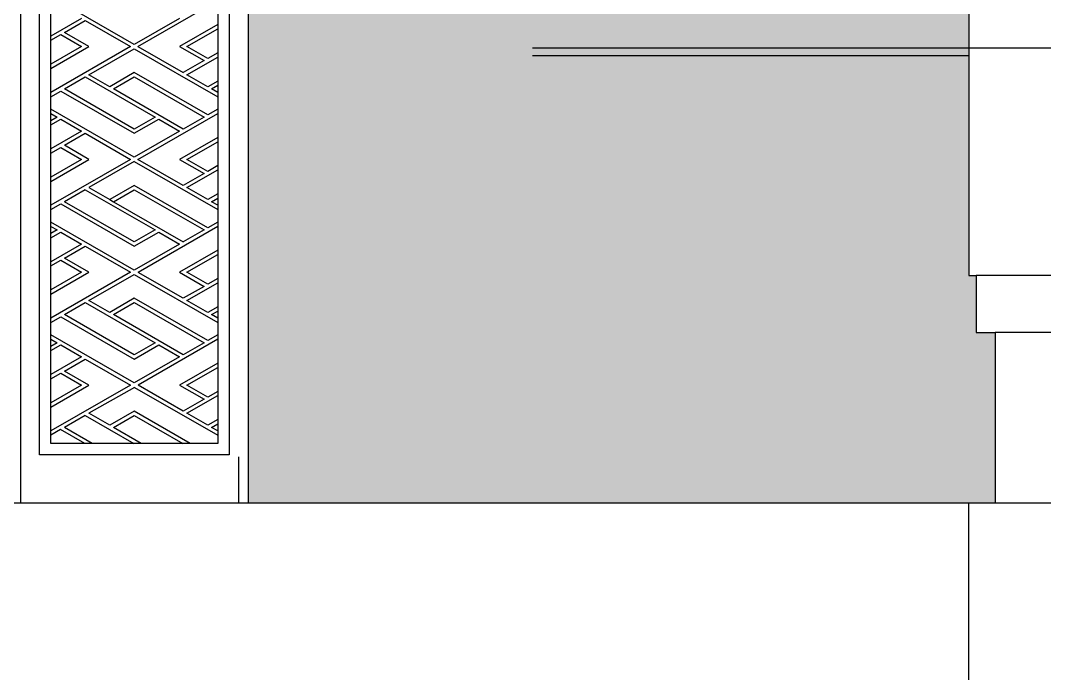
# Model space of a CAD drawing. Extents: x -59851 to 653804, y -249523 to 437614.
# Drawn here: x 321649 to 324349, y 364139 to 365860 of the extents above; entities that cross this region are included whole.
import ezdxf

# ---------------------------------------------------------------- set-up
doc = ezdxf.new("R2010")
doc.units = 0
doc.header["$LTSCALE"] = 1000
doc.header["$MEASUREMENT"] = 0
for name, color, linetype in [('_TCH_BOUNDARY', 7, 'Continuous'), ('A-材质分割线（横向）', 252, 'Continuous'), ('A-材质分割线（竖向）', 8, 'Continuous'), ('DOTE', 16, 'Continuous'), ('ELE-2', 31, 'Continuous'), ('LABEL_PM', 7, 'Continuous'), ('PUB_HATCH', 8, 'Continuous'), ('WINDOW', 4, 'Continuous'), ('成品线脚', 151, 'Continuous')]:
    doc.layers.add(name, color=color, linetype=linetype)

# ---------------------------------------------------------------- blocks, each defined once
blk = doc.blocks.new('jjjgapbhn')
blk.add_wipeout([(114248.5, 288135), (114148.5, 288135), (114148.5, 288385), (121148.5, 288385), (121148.5, 288135), (121048.5, 288135), (121048.5, 284285), (121068.5, 284285), (121068.5, 284135), (121118.5, 284135), (121118.5, 283685), (114178.5, 283685), (114178.5, 284135), (114228.5, 284135), (114228.5, 284285), (114248.5, 284285)]).dxf.layer = 'LABEL_PM'
at = {"layer": '_TCH_BOUNDARY'}
blk.add_lwpolyline([(114248.5, 288135), (114148.5, 288135), (114148.5, 288385), (121148.5, 288385), (121148.5, 288135), (121048.5, 288135), (121048.5, 284285), (121068.5, 284285), (121068.5, 284135), (121118.5, 284135), (121118.5, 283685), (114178.5, 283685), (114178.5, 284135), (114228.5, 284135), (114228.5, 284285), (114248.5, 284285)], close=True, dxfattribs=at)
blk = doc.blocks.new('mentoupb')
blk.add_wipeout([(93177.7, 274685.5), (93077.7, 274685.5), (93077.7, 274935.5), (100077.7, 274935.5), (100077.7, 274685.5), (99977.7, 274685.5), (99977.7, 270835.5), (99997.7, 270835.5), (99997.7, 270685.5), (100047.7, 270685.5), (100047.7, 270235.5), (93107.7, 270235.5), (93107.7, 270685.5), (93157.7, 270685.5), (93157.7, 270835.5), (93177.7, 270835.5)]).dxf.layer = 'A-材质分割线（横向）'
at = {"layer": '_TCH_BOUNDARY'}
blk.add_lwpolyline([(93177.7, 274685.5), (93077.7, 274685.5), (93077.7, 274935.5), (100077.7, 274935.5), (100077.7, 274685.5), (99977.7, 274685.5), (99977.7, 270835.5), (99997.7, 270835.5), (99997.7, 270685.5), (100047.7, 270685.5), (100047.7, 270235.5), (93107.7, 270235.5), (93107.7, 270685.5), (93157.7, 270685.5), (93157.7, 270835.5), (93177.7, 270835.5)], close=True, dxfattribs=at)
blk = doc.blocks.new("jfdasjkj'")
at = {"layer": 'WINDOW'}
for p, q in [((-66030.5, 163453.7), (-66030.5, 160953.5)), ((-65430.5, 163453.8), (-65430.5, 160953.5))]:
    blk.add_line(p, q, dxfattribs=at)
for points in [[(-68430.5, 163953.5), (-65430.5, 163953.5), (-65430.5, 160953.5), (-68430.5, 160953.5)], [(-65980.5, 163376.3), (-65480.5, 163376.3), (-65480.5, 161081), (-65980.5, 161081)], [(-65950.5, 163346.3), (-65510.5, 163346.3), (-65510.5, 161111), (-65950.5, 161111)], [(-65950.5, 163346.3), (-65510.5, 163346.3), (-65510.5, 161111), (-65950.5, 161111)]]:
    blk.add_lwpolyline(points, close=True, dxfattribs=at)
at = {"layer": '成品线脚'}
for p, q in [((-65980.5, 161081), (-65980.5, 163376.3)), ((-65480.5, 163376.3), (-65480.5, 161081))]:
    blk.add_line(p, q, dxfattribs=at)
at = {"layer": '成品线脚', "color": 8}
for p, q in [((-65730.5, 162162.5), (-65950.5, 162289)), ((-65720.7, 162156.8), (-65510.5, 162277.8)), ((-65869.5, 162231.2), (-65950.5, 162184.6)), ((-65914.5, 162194), (-65859.7, 162225.5)), ((-65859.7, 162225.5), (-65740.3, 162156.8)), ((-65611.1, 162231.2), (-65730.5, 162162.5)), ((-65849.9, 162156.8), (-65914.5, 162194)), ((-65510.5, 162214.7), (-65611.1, 162156.8)), ((-65591.5, 162156.8), (-65510.5, 162203.4)), ((-65950.5, 162173.3), (-65924.3, 162188.4)), ((-65924.3, 162188.4), (-65869.5, 162156.8)), ((-65950.5, 162099), (-65849.9, 162156.8)), ((-65740.3, 162156.8), (-65950.5, 162035.9)), ((-65869.5, 162156.8), (-65950.5, 162110.2)), ((-65849.9, 162082.5), (-65730.5, 162151.2)), ((-65730.5, 162151.2), (-65510.5, 162024.6)), ((-65720.7, 162156.8), (-65601.3, 162088.1)), ((-65611.1, 162156.8), (-65546.5, 162119.7)), ((-65536.7, 162125.3), (-65591.5, 162156.8)), ((-65510.5, 162140.4), (-65536.7, 162125.3)), ((-65546.5, 162119.7), (-65601.3, 162088.1)), ((-65591.5, 162082.5), (-65510.5, 162129.1)), ((-65795.1, 162050.9), (-65849.9, 162082.5)), ((-65730.5, 162088.1), (-65795.1, 162050.9)), ((-65536.7, 161976.6), (-65730.5, 162088.1)), ((-65536.7, 162050.9), (-65591.5, 162082.5)), ((-65914.5, 162045.3), (-65859.7, 162076.9)), ((-65859.7, 162076.9), (-65675.7, 161971)), ((-65785.3, 162045.3), (-65730.5, 162076.9)), ((-65730.5, 162076.9), (-65546.5, 161971)), ((-65510.5, 162066), (-65536.7, 162050.9)), ((-65526.9, 162045.3), (-65510.5, 162054.7)), ((-65950.5, 162024.6), (-65924.3, 162039.7)), ((-65924.3, 162039.7), (-65730.5, 161928.2)), ((-65730.5, 161939.4), (-65914.5, 162045.3)), ((-65601.3, 161939.4), (-65785.3, 162045.3)), ((-65510.5, 162035.9), (-65526.9, 162045.3)), ((-65730.5, 161865.1), (-65950.5, 161991.7)), ((-65950.5, 161980.4), (-65934.1, 161971)), ((-65720.7, 161859.5), (-65510.5, 161980.4)), ((-65510.5, 161991.7), (-65536.7, 161976.6)), ((-65934.1, 161971), (-65950.5, 161961.5)), ((-65950.5, 161950.3), (-65924.3, 161965.3)), ((-65924.3, 161965.3), (-65869.5, 161933.8)), ((-65675.7, 161971), (-65730.5, 161939.4)), ((-65730.5, 161928.2), (-65665.9, 161965.3)), ((-65665.9, 161965.3), (-65611.1, 161933.8)), ((-65546.5, 161971), (-65601.3, 161939.4)), ((-65869.5, 161933.8), (-65950.5, 161887.2)), ((-65914.5, 161896.6), (-65859.7, 161928.2)), ((-65859.7, 161928.2), (-65740.3, 161859.5)), ((-65611.1, 161933.8), (-65730.5, 161865.1)), ((-65849.9, 161859.5), (-65914.5, 161896.6)), ((-65510.5, 161917.3), (-65611.1, 161859.5)), ((-65591.5, 161859.5), (-65510.5, 161906.1)), ((-65950.5, 161875.9), (-65924.3, 161891)), ((-65924.3, 161891), (-65869.5, 161859.5)), ((-65950.5, 161801.6), (-65849.9, 161859.5)), ((-65740.3, 161859.5), (-65950.5, 161738.5)), ((-65869.5, 161859.5), (-65950.5, 161812.9)), ((-65730.5, 161853.8), (-65849.9, 161785.1)), ((-65730.5, 161853.8), (-65510.5, 161727.3)), ((-65601.3, 161790.8), (-65720.7, 161859.5)), ((-65611.1, 161859.5), (-65546.5, 161822.3)), ((-65536.7, 161827.9), (-65591.5, 161859.5)), ((-65510.5, 161843), (-65536.7, 161827.9)), ((-65546.5, 161822.3), (-65601.3, 161790.8)), ((-65591.5, 161785.1), (-65510.5, 161831.7)), ((-65849.9, 161785.1), (-65795.1, 161753.6)), ((-65730.5, 161790.8), (-65795.1, 161753.6)), ((-65536.7, 161679.2), (-65730.5, 161790.8)), ((-65536.7, 161753.6), (-65591.5, 161785.1)), ((-65859.7, 161779.5), (-65914.5, 161748)), ((-65859.7, 161779.5), (-65675.7, 161673.6)), ((-65785.3, 161748), (-65730.5, 161779.5)), ((-65730.5, 161779.5), (-65546.5, 161673.6)), ((-65510.5, 161768.7), (-65536.7, 161753.6)), ((-65526.9, 161748), (-65510.5, 161757.4)), ((-65950.5, 161727.3), (-65924.3, 161742.3)), ((-65924.3, 161742.3), (-65730.5, 161630.8)), ((-65730.5, 161642.1), (-65914.5, 161748)), ((-65795.1, 161753.6), (-65785.3, 161748)), ((-65785.3, 161748), (-65601.3, 161642.1)), ((-65510.5, 161738.5), (-65526.9, 161748)), ((-65730.5, 161567.7), (-65950.5, 161694.3)), ((-65950.5, 161683.1), (-65934.1, 161673.6)), ((-65510.5, 161682.9), (-65720.2, 161561.6)), ((-65510.5, 161694.3), (-65536.7, 161679.2)), ((-65934.1, 161673.6), (-65950.5, 161664.2)), ((-65950.5, 161652.9), (-65924.3, 161668)), ((-65924.3, 161668), (-65869.5, 161636.4)), ((-65675.7, 161673.6), (-65730.5, 161642.1)), ((-65730.5, 161630.8), (-65665.9, 161668)), ((-65665.9, 161668), (-65611.1, 161636.4)), ((-65546.5, 161673.6), (-65601.3, 161642.1)), ((-65869.5, 161636.4), (-65950.5, 161589.8)), ((-65914.5, 161599.3), (-65859.7, 161630.8)), ((-65859.7, 161630.8), (-65740.3, 161562.1)), ((-65611.1, 161636.4), (-65730.5, 161567.7)), ((-65849.9, 161562.1), (-65914.5, 161599.3)), ((-65510.5, 161620), (-65611.1, 161562.1)), ((-65591.5, 161562.1), (-65510.5, 161608.7)), ((-65950.5, 161578.6), (-65924.3, 161593.6)), ((-65924.3, 161593.6), (-65869.5, 161562.1)), ((-65950.5, 161504.2), (-65849.9, 161562.1)), ((-65740.3, 161562.1), (-65950.5, 161441.2)), ((-65869.5, 161562.1), (-65950.5, 161515.5)), ((-65849.9, 161487.8), (-65730.5, 161556.5)), ((-65730.5, 161556.5), (-65510.5, 161429.9)), ((-65729.8, 161556.1), (-65730, 161556)), ((-65601.3, 161493.4), (-65720.2, 161561.6)), ((-65611.1, 161562.1), (-65546.5, 161524.9)), ((-65536.7, 161530.6), (-65591.5, 161562.1)), ((-65510.5, 161545.6), (-65536.7, 161530.6)), ((-65546.5, 161524.9), (-65601.3, 161493.4)), ((-65591.5, 161487.8), (-65510.5, 161534.4)), ((-65795.1, 161456.2), (-65849.9, 161487.8)), ((-65730.5, 161493.4), (-65795.1, 161456.2)), ((-65536.7, 161381.9), (-65730.5, 161493.4)), ((-65536.7, 161456.2), (-65591.5, 161487.8)), ((-65914.5, 161450.6), (-65859.7, 161482.1)), ((-65859.7, 161482.1), (-65675.7, 161376.3)), ((-65785.3, 161450.6), (-65730.5, 161482.1)), ((-65730.5, 161482.1), (-65546.5, 161376.3)), ((-65510.5, 161471.3), (-65536.7, 161456.2)), ((-65526.9, 161450.6), (-65510.5, 161460)), ((-65950.5, 161429.9), (-65924.3, 161445)), ((-65924.3, 161445), (-65730.5, 161333.5)), ((-65730.5, 161344.7), (-65914.5, 161450.6)), ((-65601.3, 161344.7), (-65785.3, 161450.6)), ((-65510.5, 161441.2), (-65526.9, 161450.6)), ((-65730.5, 161270.4), (-65950.5, 161397)), ((-65950.5, 161385.7), (-65934.1, 161376.3)), ((-65510.5, 161385.6), (-65720.2, 161264.3)), ((-65510.5, 161397), (-65536.7, 161381.9)), ((-65934.1, 161376.3), (-65950.5, 161366.8)), ((-65950.5, 161355.6), (-65924.3, 161370.6)), ((-65924.3, 161370.6), (-65869.5, 161339.1)), ((-65675.7, 161376.3), (-65730.5, 161344.7)), ((-65730.5, 161333.5), (-65665.9, 161370.6)), ((-65665.9, 161370.6), (-65611.1, 161339.1)), ((-65546.5, 161376.3), (-65601.3, 161344.7)), ((-65869.5, 161339.1), (-65950.5, 161292.5)), ((-65914.5, 161301.9), (-65859.7, 161333.5)), ((-65859.7, 161333.5), (-65740.3, 161264.7)), ((-65611.1, 161339.1), (-65730.5, 161270.4)), ((-65849.9, 161264.7), (-65914.5, 161301.9)), ((-65510.5, 161322.6), (-65611.1, 161264.7)), ((-65591.5, 161264.7), (-65510.5, 161311.4)), ((-65950.5, 161281.2), (-65924.3, 161296.3)), ((-65924.3, 161296.3), (-65869.5, 161264.7)), ((-65869.5, 161264.7), (-65950.5, 161218.1)), ((-65950.5, 161206.9), (-65849.9, 161264.7)), ((-65740.3, 161264.7), (-65950.5, 161143.8)), ((-65730, 161258.6), (-65849.9, 161190.4)), ((-65730, 161258.6), (-65510.5, 161132.5)), ((-65601.3, 161196), (-65720.2, 161264.3)), ((-65611.1, 161264.7), (-65546.5, 161227.6)), ((-65536.7, 161233.2), (-65591.5, 161264.7)), ((-65510.5, 161248.3), (-65536.7, 161233.2)), ((-65546.5, 161227.6), (-65601.3, 161196)), ((-65591.5, 161190.4), (-65510.5, 161237)), ((-65795.1, 161158.9), (-65849.9, 161190.4)), ((-65730.5, 161196), (-65795.1, 161158.9)), ((-65582.7, 161111), (-65730.5, 161196)), ((-65536.7, 161158.9), (-65591.5, 161190.4)), ((-65859.7, 161184.8), (-65914.8, 161153.4)), ((-65859.7, 161184.8), (-65731.5, 161111)), ((-65785.3, 161153.2), (-65730.5, 161184.8)), ((-65730.5, 161184.8), (-65602.3, 161111)), ((-65510.5, 161173.9), (-65536.7, 161158.9)), ((-65924.7, 161147.8), (-65950.5, 161133.1)), ((-65860.7, 161111), (-65924.7, 161147.8)), ((-65841.2, 161111), (-65914.8, 161153.4)), ((-65711.9, 161111), (-65785.3, 161153.2)), ((-65526.9, 161153.2), (-65510.5, 161162.7)), ((-65510.5, 161143.8), (-65526.9, 161153.2)), ((-65841.2, 161111), (-65860.7, 161111)), ((-65731.5, 161111), (-65841.2, 161111)), ((-65711.9, 161111), (-65731.5, 161111)), ((-65602.3, 161111), (-65711.9, 161111)), ((-65582.7, 161111), (-65602.3, 161111)), ((-65480.5, 161081), (-65980.5, 161081))]:
    blk.add_line(p, q, dxfattribs=at)
blk = doc.blocks.new('mentoudong')
at = {"layer": 'PUB_HATCH'}
h = blk.add_hatch(dxfattribs=at)
h.set_pattern_fill('大理石', color=8, scale=150)
h.set_pattern_definition([(41.987212, (29188.43, 23133.25), (899.999987, 675.000015), [14.4146, -3012.6508]), (68.19859, (28974.14, 23110.75), (450, 1350), [51.9284, -3583.0579]), (60.945396, (28963.43, 23085.03), (449.99997, 675.000019), [22.0621, -4610.9713]), (90, (28974.14, 23104.3), (450, -3e-14), [6.4286, -668.5714]), (71.56505, (29184.14, 23120.4), (9e-07, 675), [13.5526, -1409.4723]), (171.469234, (29184.14, 23120.39), (-449.999999, 4e-06), [21.6683, -4528.6749]), (79.215702, (29154.14, 23078.604), (450.000002, 2700.000001), [45.8091, -4764.1415]), (62.132996, (28815.57, 23284.318), (1799.9999781, 3375.0000132), [105.4419, -22037.34735]), (0, (28822.05, 23383.3), (0, 675), [0, -450]), (64.983107, (29113.428, 23506.104), (900.0000023, 2024.9999986), [70.9412, -7377.8841]), (81.4391104, (29286.999, 23239.318), (899.99999845, 6074.9999617), [100.7656, -21060.0027]), (82.874984, (29038.428, 23300.39), (449.999973, 3375.0000034), [51.8288, -10832.2191]), (76.75948, (28993.428, 23158.96), (450.0000044, 2024.9999984), [112.2702, -11676.0978]), (0, (28923.3, 23159.3), (0, 675), [0, -450]), (0, (28930.5, 23152.06), (0, 675), [0, -450]), (0, (28981.1, 23188.2), (0, 675), [0, -450]), (0, (28966.66, 23267.7), (0, 675), [0, -450]), (59.036243, (29019.142, 23268.247), (449.999964, 675.0000194), [37.4847, -7834.3002]), (0, (29038.4, 23299.14), (0, 675), [0, -450]), (0, (28981.1, 23274.9), (0, 675), [0, -450]), (0, (29002.8, 23318.25), (0, 675), [0, -450]), (0, (28981.1, 23253.2), (0, 675), [0, -450]), (50.19443, (29242, 23207.175), (450, 675), [16.7363, -3497.8761]), (90, (29242, 23187.9), (450, -3e-14), [19.2857, -655.7143]), (43.66778, (29218.428, 23165.39), (1350.000001, 1349.9999974), [32.5862, -6810.5214]), (90, (29218.43, 23158.96), (450, -3e-14), [6.4286, -668.5714]), (39.80557, (29199.14, 23142.89), (899.999979, 675.000027), [25.1044, -5246.8141]), (0, (29132.96, 23188.2), (0, 675), [0, -450]), (0, (29243, 23208.6), (0, 675), [0, -450]), (0, (29243, 23208.6), (0, 675), [0, -450]), (29.357753, (29252.71, 23220.03), (1349.999997, 675.000004), [39.3376, -4091.1133]), (0, (29241.4, 23253.2), (0, 675), [0, -450]), (146.309932, (29113.43, 23506.104), (-900.000006, 674.999988), [46.3571, -4821.1371]), (8.130102, (29064.142, 23416.104), (4499.9999683, 674.999996), [45.4569, -9500.4846]), (47.862405, (28963.428, 23403.247), (1800.0000008, 2024.9999981), [60.6849, -12683.13705]), (14.620874, (28864.856, 23377.532), (2699.9999926, 675.0000282), [101.8703, -10594.5075]), (0, (28901.6, 23419.4), (0, 675), [0, -450]), (18.43495, (29044.856, 23351.82), (1800, 674.999998), [20.3289, -4248.7459]), (16.699244, (29064.14, 23358.25), (449.99999, 4e-05), [11.186, -2337.8829]), (101.093723, (29074.856, 23361.46), (-900.0000079, 4724.9999558), [55.6834, -11637.8244]), (0, (29017.3, 23390.5), (0, 675), [0, -450]), (0, (29063.9, 23417.4), (0, 675), [0, -450]), (0, (29002.8, 23339.9), (0, 675), [0, -450]), (0, (28945, 23484.44), (0, 675), [0, -450]), (0, (28923.3, 23455.54), (0, 675), [0, -450]), (44.144903, (29038.428, 23496.46), (1350.0000023, 1350), [50.7658, -10610.0559]), (54.582945, (29004.142, 23448.247), (450.0000013, 674.9999973), [59.1619, -12364.8318]), (0, (29039, 23496.9), (0, 675), [0, -450]), (0, (28973.9, 23462.8), (0, 675), [0, -450]), (0, (29039, 23496.9), (0, 675), [0, -450]), (0, (29004.2, 23447.2), (0, 675), [0, -450]), (75.068583, (29109.14, 23422.53), (450, 2025), [16.633, -3476.3063]), (90, (29113.43, 23438.6), (450, -3e-14), [67.5, -607.5]), (50.19443, (29192.71, 23721.46), (450, 675), [16.7363, -3497.8761]), (0, (29067.9, 23578.4), (0, 675), [0, -450]), (0, (29082.35, 23571.15), (0, 675), [0, -450]), (0, (29024.5, 23585.6), (0, 675), [0, -450]), (0, (29096.8, 23665.1), (0, 675), [0, -450]), (53.130102, (29143.428, 23625.032), (450.0000006, 674.9999996), [32.1429, -6717.857]), (90, (29143.43, 23570.4), (450, -3e-14), [54.6429, -620.3571]), (0, (29143.5, 23571.5), (0, 675), [0, -450]), (23.19859, (29177.71, 23715.03), (1350, 675), [16.3195, -3410.7784]), (66.03751, (29173.43, 23705.39), (450, 1350), [10.5523, -2205.4406]), (66.03751, (29169.14, 23695.75), (450, 1350), [10.5523, -2205.4406]), (81.869898, (29162.713, 23650.747), (450.000002, 3375.0000003), [45.4569, -9500.4846]), (90, (29203.43, 23734.3), (450, -3e-14), [16.0714, -658.9286]), (0, (29154, 23756.8), (0, 675), [0, -450])])
h.paths.add_polyline_path([(128791.1, 303043.8), (128891.1, 303043.8), (128891.1, 303293.8), (121891.1, 303293.8), (121891.1, 303043.8), (121991.1, 303043.8), (121991.1, 299193.8), (121971.1, 299193.8), (121971.1, 299043.8), (121921.1, 299043.8), (121921.1, 298593.8), (123891.1, 298593.8), (123891.1, 301593.8), (126891.1, 301593.8), (126891.1, 298593.8), (128861.1, 298593.8), (128861.1, 299043.8), (128811.1, 299043.8), (128811.1, 299193.8), (128791.1, 299193.8)])
at = {"layer": 'A-材质分割线（竖向）'}
for p, q in [((127641.1, 299793.8), (128791.1, 299793.8)), ((127641.1, 299773.8), (128791.1, 299773.8))]:
    blk.add_line(p, q, dxfattribs=at)
at = {"layer": '成品线脚'}
blk.add_line((126866.2, 298716.1), (126866.2, 298593.8), dxfattribs=at)
at = {"layer": 'PUB_HATCH'}
blk.add_blockref("jfdasjkj'", (192321.6, 137640.3), dxfattribs=at)

msp = doc.modelspace()

# ---------------------------------------------------------------- linework, layer by layer
at = {"layer": 'DOTE'}
for p, q in [((324148.6, 423848.2), (324148.6, 363523.9)), ((377091.8, 364587.8), (292125.9, 364587.8))]:
    msp.add_line(p, q, dxfattribs=at)
at = {"layer": 'ELE-2'}
for points in [[(329948.7, 365187.8), (324168.6, 365187.8)], [(329948.7, 365037.8), (324218.6, 365037.8)]]:
    msp.add_lwpolyline(points, dxfattribs=at)

# ---------------------------------------------------------------- next in the draw order: block references
at = {"layer": 'LABEL_PM'}
msp.add_blockref('jjjgapbhn', (203100.1, 80902.9), dxfattribs=at)

# ---------------------------------------------------------------- next in the draw order: block references
at = {"layer": 'A-材质分割线（横向）'}
msp.add_blockref('mentoupb', (224171, 94352.3), dxfattribs=at)

# ---------------------------------------------------------------- next in the draw order: linework, layer by layer
msp.add_lwpolyline([(324148.6, 365787.8), (327048.6, 365787.8)], dxfattribs=at)

# ---------------------------------------------------------------- next in the draw order: block references
at = {"layer": 'LABEL_PM'}
msp.add_blockref('mentoudong', (195357.5, 65994, 0), dxfattribs=at)

doc.saveas('drawing.dxf')
